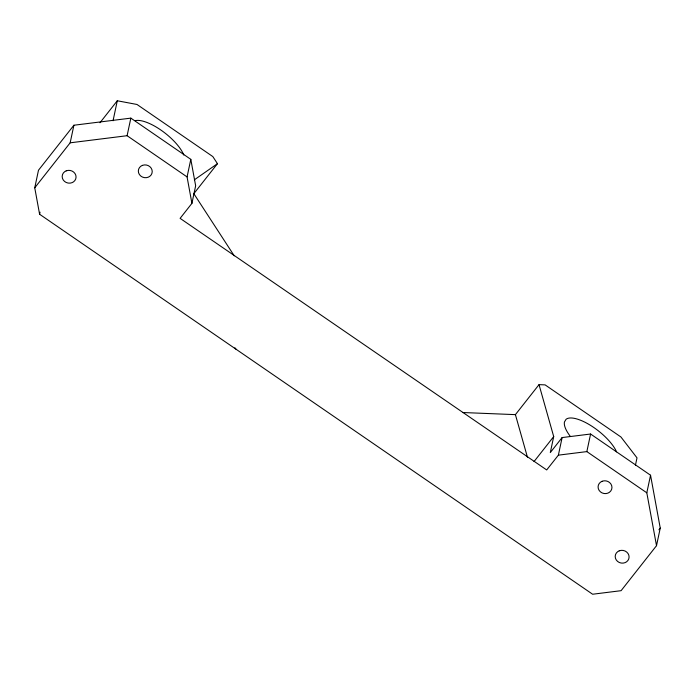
<?xml version="1.0" encoding="UTF-8"?>
<svg xmlns="http://www.w3.org/2000/svg" width="695" height="695" viewBox="0 0 695 695"><rect width="100%" height="100%" fill="white"/><g stroke="black" fill="none" stroke-linecap="round" stroke-linejoin="round"><path stroke-width="1.04" d="M34.75 187.806L38.486 170.223L73.905 125.23L130.842 118.133L190.804 159.337L195.651 185.774L191.916 203.357L180.109 218.36L546.687 469.942L558.38 455.155L562.116 437.572L590.585 434.019L650.546 475.224L660.25 528.104L656.514 545.688L621.095 590.68L592.626 594.234L39.598 214.251L34.75 187.806L70.169 142.814L73.905 125.23M39.598 214.251L40.041 212.184M113.042 120.765L117.29 100.766L137.002 104.476L212.835 156.584L217.448 163.69L193.835 193.679L234.224 255.812M191.916 203.357L187.068 176.912L127.098 135.707L130.842 118.133M187.068 176.912L190.804 159.337M635.439 465.224L637.002 457.857L620.939 436.99L545.106 384.882L539.025 384.639L553.707 436.59L550.31 452.567L562.116 437.572M656.514 545.688L646.81 492.807L586.849 451.602L590.585 434.019M646.81 492.807L650.546 475.224M99.993 122.737L117.29 100.766M527.453 457.232L515.412 414.637L539.025 384.639M534.029 461.584L553.707 436.59M658.912 529.807L660.25 528.104M194.348 179.823L217.448 163.69M70.169 142.814L127.098 135.707M558.38 455.155L586.849 451.602M462.583 412.517L515.412 414.637M234.927 347.787L236.126 349.342M135.221 120.661A32.778 11.911 38.2 0 1 161.726 130.634A32.778 11.911 38.2 0 1 183.793 155.046M570.334 436.391A32.778 11.911 38.2 0 1 564.444 421.987L566.06 419.302A32.778 11.911 38.2 0 1 591.714 426.113A32.778 11.911 38.2 0 1 616.552 451.828M66.225 170.84L64.687 171.674A6.967 6.385 12 0 0 63.245 179.979A6.967 6.385 12 0 0 72.019 182.672L73.548 181.838A6.967 6.385 12 0 0 74.99 173.533A6.967 6.385 12 0 0 66.225 170.84M142.379 165.393L140.842 166.227A6.967 6.385 12 0 0 139.4 174.532A6.967 6.385 12 0 0 148.174 177.225L149.712 176.391A6.967 6.385 12 0 0 151.154 168.086A6.967 6.385 12 0 0 142.379 165.393M602.122 481.279L600.593 482.122A6.967 6.385 12 0 0 599.142 490.418A6.967 6.385 12 0 0 607.917 493.12L609.454 492.277A6.967 6.385 12 0 0 610.896 483.981A6.967 6.385 12 0 0 602.122 481.279M619.245 550.822L617.716 551.656A6.967 6.385 12 0 0 616.265 559.962A6.967 6.385 12 0 0 625.04 562.655L626.577 561.821A6.967 6.385 12 0 0 628.019 553.515A6.967 6.385 12 0 0 619.245 550.822"/></g></svg>
